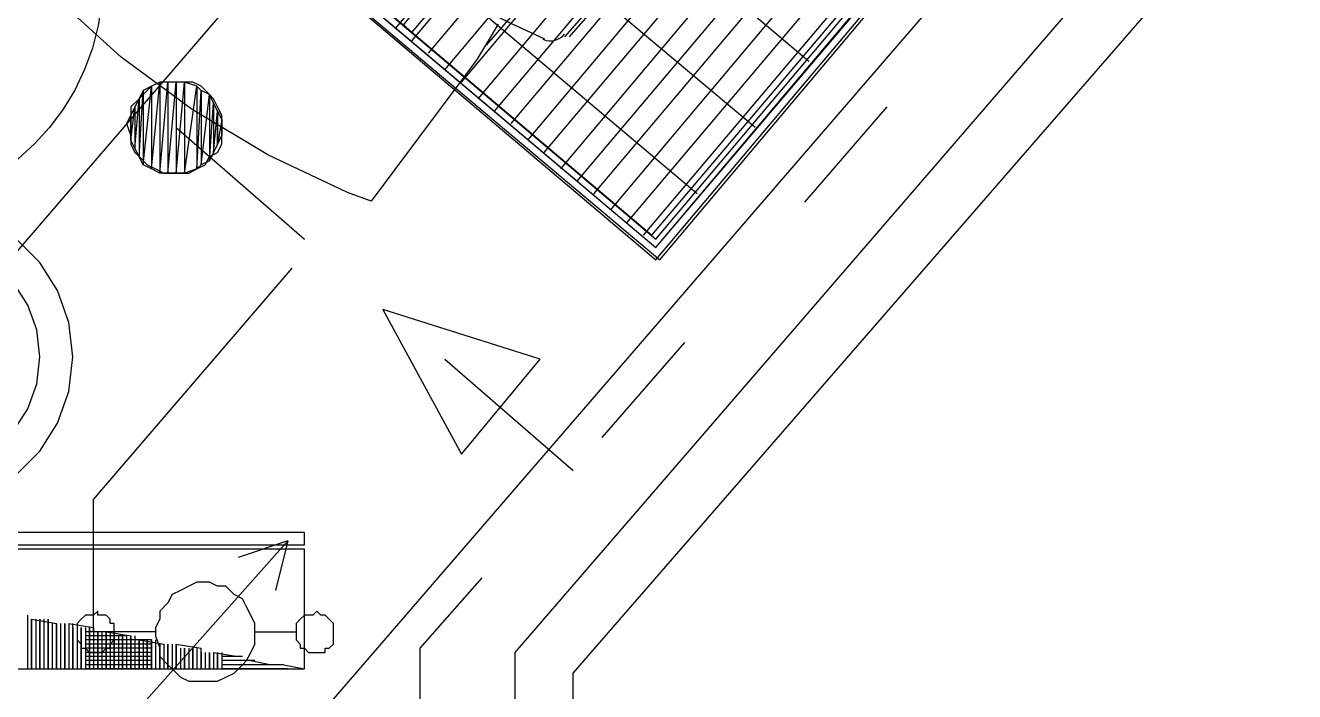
# Model space of a CAD drawing. Header units: metres. Extents: x 1 to 213, y 1 to 147.
# Drawn here: x 60.845 to 64.095, y 101.997 to 103.703 of the extents above; entities that cross this region are included whole.
import ezdxf

# ---------------------------------------------------------------- set-up
doc = ezdxf.new("R2010")
doc.units = ezdxf.units.M
doc.linetypes.add('DASHED', pattern=[1.524, 1.27, -0.254])
for name, color, linetype in [('00-BASE-ARQUITECTURA', 8, 'Continuous'), ('PJ-COPA-ADULTA', 8, 'DASHED'), ('PJ-PROTEGIDO', 30, 'DASHED')]:
    doc.layers.add(name, color=color, linetype=linetype)

msp = doc.modelspace()

# ---------------------------------------------------------------- linework, layer by layer
at = {"layer": '00-BASE-ARQUITECTURA'}
for points in [[(61.5914, 101.928), (65.0416, 105.9285), (65.0416, 107.8229), (69.8359, 107.8229), (81.8374, 107.8229), (89.7748, 107.8229), (92.8758, 103.9918)], [(61.7925, 103.6954), (63.7399, 106.0132)], [(61.8349, 103.6637), (63.7822, 105.9709)], [(61.8772, 103.6319), (63.8245, 105.9391)], [(61.9195, 103.5896), (63.8669, 105.9074)], [(61.9619, 103.5579), (63.9092, 105.865)], [(62.0042, 103.5155), (63.9515, 105.8333)], [(62.0465, 103.4838), (63.9939, 105.7909)], [(62.0889, 103.452), (64.0362, 105.7592)], [(62.1312, 103.4097), (64.0785, 105.7274)], [(62.1735, 103.378), (64.1209, 105.6851)], [(62.2159, 103.3356), (64.1632, 105.6534)], [(62.2582, 103.3039), (64.2055, 105.611)], [(62.3005, 103.2721), (64.2479, 105.5793)], [(62.3429, 103.2298), (64.2902, 105.5475)], [(62.3852, 103.198), (64.3325, 105.5052)], [(62.4275, 103.1663), (64.3749, 105.4734)], [(62.8509, 103.6108), (60.9564, 105.2089)], [(62.0994, 92.0644), (62.0994, 102.0974), (64.6818, 105.0924), (90.3887, 105.0924), (92.3889, 103.8119), (94.0505, 100.277)], [(62.7133, 103.4414), (60.8083, 105.0395)], [(62.2476, 92.0644), (62.2476, 102.0444), (64.7559, 104.9337), (90.3358, 104.9337), (92.2725, 103.706), (93.9129, 100.2135)], [(62.5651, 103.2721), (60.6707, 104.8702)], [(62.2264, 103.6743), (62.4487, 103.9283), (62.0042, 104.2987), (61.9407, 104.214), (61.8243, 104.3093), (61.7184, 104.3939), (61.7925, 104.4786), (61.348, 104.849), (61.1364, 104.595)], [(62.0254, 103.6531), (62.5122, 104.214)], [(62.0254, 103.6531), (62.5122, 104.214)], [(60.586, 102.8488), (61.6973, 104.1399)], [(61.5729, 104.0144), (61.6543, 103.9575), (61.7373, 103.9031), (61.8218, 103.8511), (61.9078, 103.8017), (61.9953, 103.7548), (62.0841, 103.7105), (62.1742, 103.6688)], [(61.6174, 103.9828), (61.6932, 103.9316), (61.7703, 103.8824), (61.8487, 103.8353), (61.9283, 103.7904), (62.0092, 103.7477), (62.0911, 103.7071), (62.1742, 103.6688)], [(62.4487, 103.9177), (62.237, 103.6743)], [(62.17, 103.6678), (62.1785, 103.665), (62.1872, 103.6637), (62.1958, 103.6641), (62.2042, 103.666), (62.2121, 103.6695), (62.2194, 103.6743), (62.2258, 103.6806)], [(62.17, 103.6678), (62.1785, 103.665), (62.1872, 103.6637), (62.1958, 103.6641), (62.2042, 103.666), (62.2121, 103.6695), (62.2194, 103.6743), (62.2258, 103.6806)], [(61.2316, 103.5579), (61.2104, 103.5579), (61.1893, 103.5579), (61.1681, 103.5473), (61.1469, 103.5261), (61.1364, 103.5155), (61.1152, 103.4944), (61.1152, 103.4732), (61.1046, 103.452), (61.1152, 103.4203), (61.1152, 103.3991), (61.1258, 103.378), (61.1364, 103.3674), (61.1575, 103.3462), (61.1787, 103.3356), (61.1999, 103.325), (61.221, 103.325), (61.2422, 103.325), (61.2634, 103.325), (61.2845, 103.3356), (61.3057, 103.3462), (61.3163, 103.3674), (61.3374, 103.378), (61.348, 103.3991), (61.348, 103.4203), (61.348, 103.452), (61.348, 103.4732), (61.3374, 103.4944), (61.3269, 103.5155), (61.3163, 103.5261), (61.2951, 103.5473), (61.2739, 103.5579), (61.2528, 103.5579), (61.2316, 103.5579)], [(61.1681, 103.5473), (61.1681, 103.3356), (61.1893, 103.5579), (61.1681, 103.5473)], [(61.1681, 103.3356), (61.1893, 103.5579), (61.1893, 103.325), (61.1681, 103.3356)], [(61.1893, 103.5579), (61.1893, 103.325), (61.2104, 103.5579), (61.1893, 103.5579)], [(61.1893, 103.325), (61.2104, 103.5579), (61.2104, 103.325), (61.1893, 103.325)], [(61.2104, 103.5579), (61.2104, 103.325), (61.2316, 103.5579), (61.2104, 103.5579)], [(61.2104, 103.325), (61.2316, 103.5579), (61.2316, 103.325), (61.2104, 103.325)], [(61.2316, 103.5579), (61.2316, 103.325), (61.2528, 103.5579), (61.2316, 103.5579)], [(61.2316, 103.325), (61.2528, 103.5579), (61.2528, 103.325), (61.2316, 103.325)], [(61.2528, 103.5579), (61.2528, 103.325), (61.2845, 103.5473), (61.2528, 103.5579)], [(61.1364, 103.5155), (61.1364, 103.3674), (61.1469, 103.5367), (61.1364, 103.5155)], [(61.1364, 103.3674), (61.1469, 103.5367), (61.1469, 103.3462), (61.1364, 103.3674)], [(61.1469, 103.5367), (61.1469, 103.3462), (61.1681, 103.5473), (61.1469, 103.5367)], [(61.1469, 103.3462), (61.1681, 103.5473), (61.1681, 103.3356), (61.1469, 103.3462)], [(61.2528, 103.325), (61.2845, 103.5473), (61.2845, 103.3356), (61.2528, 103.325)], [(61.2845, 103.5473), (61.2845, 103.3356), (61.2951, 103.5367), (61.2845, 103.5473)], [(61.2845, 103.3356), (61.2951, 103.5367), (61.2951, 103.3462), (61.2845, 103.3356)], [(61.2951, 103.5367), (61.2951, 103.3462), (61.3163, 103.5261), (61.2951, 103.5367)], [(61.2951, 103.3462), (61.3163, 103.5261), (61.3163, 103.3568), (61.2951, 103.3462)], [(61.3163, 103.5261), (61.3163, 103.3568), (61.3269, 103.5049), (61.3163, 103.5261)], [(61.1152, 103.4732), (61.1152, 103.4097), (61.1258, 103.4944), (61.1152, 103.4732)], [(61.1152, 103.4097), (61.1258, 103.4944), (61.1258, 103.3885), (61.1152, 103.4097)], [(61.1258, 103.4944), (61.1258, 103.3885), (61.1364, 103.5155), (61.1258, 103.4944)], [(61.1258, 103.3885), (61.1364, 103.5155), (61.1364, 103.3674), (61.1258, 103.3885)], [(61.3163, 103.3568), (61.3269, 103.5049), (61.3269, 103.378), (61.3163, 103.3568)], [(61.3269, 103.5049), (61.3269, 103.378), (61.3374, 103.4838), (61.3269, 103.5049)], [(62.8403, 103.2509), (63.0519, 103.4944)], [(61.1152, 103.452), (61.1152, 103.4309), (61.1152, 103.4732), (61.1152, 103.452)], [(61.1152, 103.4309), (61.1152, 103.4732), (61.1152, 103.4097), (61.1152, 103.4309)], [(61.3269, 103.378), (61.3374, 103.4838), (61.3374, 103.3991), (61.3269, 103.378)], [(61.3374, 103.3991), (61.3374, 103.4838), (61.348, 103.4626), (61.3374, 103.3991)], [(61.3374, 103.3991), (61.348, 103.4203), (61.348, 103.4626), (61.3374, 103.3991)], [(61.348, 103.4203), (61.348, 103.4626), (61.348, 103.4414), (61.348, 103.4203)], [(61.2316, 103.4414), (61.5597, 103.1557)], [(60.967, 102.8541), (60.9568, 102.9426), (60.9278, 103.024), (60.8822, 103.0957), (60.8223, 103.1555)], [(61.0199, 102.4889), (61.5279, 103.0816)], [(61.0199, 102.4889), (61.5279, 103.0816)], [(60.8824, 102.8541), (60.8744, 102.9232), (60.8517, 102.9867), (60.8161, 103.0427)], [(61.7608, 102.9758), (61.9619, 102.6054), (62.1629, 102.8488), (61.7608, 102.9758)], [(62.3217, 102.6477), (62.5334, 102.8911)], [(60.8161, 102.6654), (60.8517, 102.7214), (60.8744, 102.7849), (60.8824, 102.8541)], [(60.8223, 102.5526), (60.8822, 102.6125), (60.9278, 102.6842), (60.9568, 102.7655), (60.967, 102.8541)], [(61.9195, 102.8488), (62.2476, 102.563)], [(61.0199, 102.1503), (61.0199, 102.4889)], [(61.0199, 102.1503), (61.0199, 102.4889)], [(61.094, 101.9069), (61.5174, 102.3831), (61.4856, 102.2561)], [(61.094, 101.9069), (61.5174, 102.3831), (61.4856, 102.2561)], [(61.5174, 102.3831), (61.3904, 102.3408)], [(61.5174, 102.3831), (61.3904, 102.3408)], [(61.856, 102.1079), (62.0148, 102.2879)], [(61.4327, 102.1503), (61.4327, 102.1714), (61.4221, 102.1926), (61.4115, 102.2138), (61.4009, 102.2349), (61.3798, 102.2455), (61.3586, 102.2667), (61.3374, 102.2667), (61.3163, 102.2773), (61.2845, 102.2773), (61.2634, 102.2667), (61.2422, 102.2561), (61.221, 102.2455), (61.2104, 102.2244), (61.1893, 102.2032), (61.1893, 102.182), (61.1787, 102.1609), (61.1787, 102.1397), (61.1893, 102.1079), (61.1893, 102.0868), (61.2104, 102.0656), (61.221, 102.055), (61.2422, 102.0339), (61.2634, 102.0233), (61.2845, 102.0233), (61.3163, 102.0233), (61.3374, 102.0233), (61.3586, 102.0339), (61.3798, 102.0444), (61.4009, 102.0656), (61.4115, 102.0762), (61.4221, 102.0974), (61.4327, 102.1185), (61.4327, 102.1503)], [(61.4327, 102.1503), (61.4327, 102.1714), (61.4221, 102.1926), (61.4115, 102.2138), (61.4009, 102.2349), (61.3798, 102.2455), (61.3586, 102.2667), (61.3374, 102.2667), (61.3163, 102.2773), (61.2845, 102.2773), (61.2634, 102.2667), (61.2422, 102.2561), (61.221, 102.2455), (61.2104, 102.2244), (61.1893, 102.2032), (61.1893, 102.182), (61.1787, 102.1609), (61.1787, 102.1397), (61.1893, 102.1079), (61.1893, 102.0868), (61.2104, 102.0656), (61.221, 102.055), (61.2422, 102.0339), (61.2634, 102.0233), (61.2845, 102.0233), (61.3163, 102.0233), (61.3374, 102.0233), (61.3586, 102.0339), (61.3798, 102.0444), (61.4009, 102.0656), (61.4115, 102.0762), (61.4221, 102.0974), (61.4327, 102.1185), (61.4327, 102.1503)], [(60.8506, 102.1926), (60.8506, 102.182), (60.8506, 102.1714), (60.8506, 102.1609), (60.8506, 102.1503), (60.8506, 102.1397), (60.8506, 102.1291), (60.8506, 102.1185), (60.8506, 102.1079), (60.8506, 102.0974), (60.8506, 102.0868), (60.8506, 102.0762), (60.8506, 102.0656), (60.8506, 102.055)], [(60.8506, 102.1926), (60.8506, 102.182), (60.8506, 102.1714), (60.8506, 102.1609), (60.8506, 102.1503), (60.8506, 102.1397), (60.8506, 102.1291), (60.8506, 102.1185), (60.8506, 102.1079), (60.8506, 102.0974), (60.8506, 102.0868), (60.8506, 102.0762), (60.8506, 102.0656), (60.8506, 102.055)], [(61.0729, 102.1503), (61.0729, 102.1609), (61.0729, 102.1714), (61.0623, 102.1714), (61.0623, 102.182), (61.0517, 102.1926), (61.0411, 102.1926), (61.0305, 102.1926), (61.0305, 102.2032), (61.0199, 102.1926), (61.0094, 102.1926), (60.9988, 102.1926), (60.9882, 102.182), (60.9776, 102.1714), (60.9776, 102.1609), (60.9776, 102.1503), (60.9776, 102.1397), (60.9776, 102.1291), (60.9882, 102.1185), (60.9882, 102.1079), (60.9988, 102.1079), (61.0094, 102.0974), (61.0199, 102.0974), (61.0305, 102.0974), (61.0411, 102.0974), (61.0517, 102.1079), (61.0623, 102.1079), (61.0623, 102.1185), (61.0729, 102.1291), (61.0729, 102.1397), (61.0729, 102.1503)], [(61.0729, 102.1503), (61.0729, 102.1609), (61.0729, 102.1714), (61.0623, 102.1714), (61.0623, 102.182), (61.0517, 102.1926), (61.0411, 102.1926), (61.0305, 102.1926), (61.0305, 102.2032), (61.0199, 102.1926), (61.0094, 102.1926), (60.9988, 102.1926), (60.9882, 102.182), (60.9776, 102.1714), (60.9776, 102.1609), (60.9776, 102.1503), (60.9776, 102.1397), (60.9776, 102.1291), (60.9882, 102.1185), (60.9882, 102.1079), (60.9988, 102.1079), (61.0094, 102.0974), (61.0199, 102.0974), (61.0305, 102.0974), (61.0411, 102.0974), (61.0517, 102.1079), (61.0623, 102.1079), (61.0623, 102.1185), (61.0729, 102.1291), (61.0729, 102.1397), (61.0729, 102.1503)], [(61.6338, 102.1503), (61.6338, 102.1609), (61.6338, 102.1714), (61.6232, 102.182), (61.6126, 102.1926), (61.602, 102.1926), (61.5914, 102.2032), (61.5809, 102.1926), (61.5703, 102.1926), (61.5597, 102.1926), (61.5491, 102.182), (61.5385, 102.1714), (61.5385, 102.1609), (61.5385, 102.1503), (61.5385, 102.1397), (61.5385, 102.1291), (61.5491, 102.1185), (61.5491, 102.1079), (61.5597, 102.1079), (61.5703, 102.0974), (61.5809, 102.0974), (61.5914, 102.0974), (61.602, 102.0974), (61.6126, 102.0974), (61.6126, 102.1079), (61.6232, 102.1079), (61.6338, 102.1185), (61.6338, 102.1291), (61.6338, 102.1397), (61.6338, 102.1503)], [(61.6338, 102.1503), (61.6338, 102.1609), (61.6338, 102.1714), (61.6232, 102.182), (61.6126, 102.1926), (61.602, 102.1926), (61.5914, 102.2032), (61.5809, 102.1926), (61.5703, 102.1926), (61.5597, 102.1926), (61.5491, 102.182), (61.5385, 102.1714), (61.5385, 102.1609), (61.5385, 102.1503), (61.5385, 102.1397), (61.5385, 102.1291), (61.5491, 102.1185), (61.5491, 102.1079), (61.5597, 102.1079), (61.5703, 102.0974), (61.5809, 102.0974), (61.5914, 102.0974), (61.602, 102.0974), (61.6126, 102.0974), (61.6126, 102.1079), (61.6232, 102.1079), (61.6338, 102.1185), (61.6338, 102.1291), (61.6338, 102.1397), (61.6338, 102.1503)], [(60.8612, 102.055), (60.8612, 102.0656), (60.8612, 102.0762), (60.8612, 102.0868), (60.8612, 102.0974), (60.8612, 102.1079), (60.8612, 102.1185), (60.8612, 102.1291), (60.8612, 102.1397), (60.8612, 102.1503), (60.8612, 102.1609), (60.8612, 102.1714), (60.8612, 102.182), (60.8612, 102.1714), (60.8612, 102.1609), (60.8612, 102.1503), (60.8612, 102.1397), (60.8612, 102.1291), (60.8612, 102.1185), (60.8612, 102.1079), (60.8612, 102.0974), (60.8612, 102.0868), (60.8612, 102.0762), (60.8612, 102.0656), (60.8612, 102.055)], [(60.8612, 102.182), (60.9247, 102.1714)], [(60.8612, 102.055), (60.8612, 102.0656), (60.8612, 102.0762), (60.8612, 102.0868), (60.8612, 102.0974), (60.8612, 102.1079), (60.8612, 102.1185), (60.8612, 102.1291), (60.8612, 102.1397), (60.8612, 102.1503), (60.8612, 102.1609), (60.8612, 102.1714), (60.8612, 102.182), (60.8612, 102.1714), (60.8612, 102.1609), (60.8612, 102.1503), (60.8612, 102.1397), (60.8612, 102.1291), (60.8612, 102.1185), (60.8612, 102.1079), (60.8612, 102.0974), (60.8612, 102.0868), (60.8612, 102.0762), (60.8612, 102.0656), (60.8612, 102.055)], [(60.8612, 102.182), (60.9247, 102.1714)], [(60.8718, 102.182), (60.8718, 102.1714), (60.8718, 102.1609), (60.8718, 102.1503), (60.8718, 102.1397), (60.8718, 102.1291), (60.8718, 102.1185), (60.8718, 102.1079), (60.8718, 102.0974), (60.8718, 102.0868), (60.8718, 102.0762), (60.8718, 102.0656), (60.8718, 102.055)], [(60.8718, 102.182), (60.8718, 102.1714), (60.8718, 102.1609), (60.8718, 102.1503), (60.8718, 102.1397), (60.8718, 102.1291), (60.8718, 102.1185), (60.8718, 102.1079), (60.8718, 102.0974), (60.8718, 102.0868), (60.8718, 102.0762), (60.8718, 102.0656), (60.8718, 102.055)], [(60.8824, 102.055), (60.8824, 102.0656), (60.8824, 102.0762), (60.8824, 102.0868), (60.8824, 102.0974), (60.8824, 102.1079), (60.8824, 102.1185), (60.8824, 102.1291), (60.8824, 102.1397), (60.8824, 102.1503), (60.8824, 102.1609), (60.8824, 102.1714), (60.8824, 102.182), (60.8824, 102.1714), (60.8824, 102.1609), (60.8824, 102.1503), (60.8824, 102.1397), (60.8824, 102.1291), (60.8824, 102.1185), (60.8824, 102.1079), (60.8824, 102.0974), (60.8824, 102.0868), (60.8824, 102.0762), (60.8824, 102.0656), (60.8824, 102.055)], [(60.8824, 102.055), (60.8824, 102.0656), (60.8824, 102.0762), (60.8824, 102.0868), (60.8824, 102.0974), (60.8824, 102.1079), (60.8824, 102.1185), (60.8824, 102.1291), (60.8824, 102.1397), (60.8824, 102.1503), (60.8824, 102.1609), (60.8824, 102.1714), (60.8824, 102.182), (60.8824, 102.1714), (60.8824, 102.1609), (60.8824, 102.1503), (60.8824, 102.1397), (60.8824, 102.1291), (60.8824, 102.1185), (60.8824, 102.1079), (60.8824, 102.0974), (60.8824, 102.0868), (60.8824, 102.0762), (60.8824, 102.0656), (60.8824, 102.055)], [(60.8929, 102.182), (60.8929, 102.1714), (60.8929, 102.1609), (60.8929, 102.1503), (60.8929, 102.1397), (60.8929, 102.1291), (60.8929, 102.1185), (60.8929, 102.1079), (60.8929, 102.0974), (60.8929, 102.0868), (60.8929, 102.0762), (60.8929, 102.0656), (60.8929, 102.055)], [(60.8929, 102.182), (60.8929, 102.1714), (60.8929, 102.1609), (60.8929, 102.1503), (60.8929, 102.1397), (60.8929, 102.1291), (60.8929, 102.1185), (60.8929, 102.1079), (60.8929, 102.0974), (60.8929, 102.0868), (60.8929, 102.0762), (60.8929, 102.0656), (60.8929, 102.055)], [(60.9035, 102.055), (60.9035, 102.0656), (60.9035, 102.0762), (60.9035, 102.0868), (60.9035, 102.0974), (60.9035, 102.1079), (60.9035, 102.1185), (60.9035, 102.1291), (60.9035, 102.1397), (60.9035, 102.1503), (60.9035, 102.1609), (60.9035, 102.1714), (60.9035, 102.182), (60.9035, 102.1714), (60.9035, 102.1609), (60.9035, 102.1503), (60.9035, 102.1397), (60.9035, 102.1291), (60.9035, 102.1185), (60.9035, 102.1079), (60.9035, 102.0974), (60.9035, 102.0868), (60.9035, 102.0762), (60.9035, 102.0656), (60.9035, 102.055)], [(60.9035, 102.055), (60.9035, 102.0656), (60.9035, 102.0762), (60.9035, 102.0868), (60.9035, 102.0974), (60.9035, 102.1079), (60.9035, 102.1185), (60.9035, 102.1291), (60.9035, 102.1397), (60.9035, 102.1503), (60.9035, 102.1609), (60.9035, 102.1714), (60.9035, 102.182), (60.9035, 102.1714), (60.9035, 102.1609), (60.9035, 102.1503), (60.9035, 102.1397), (60.9035, 102.1291), (60.9035, 102.1185), (60.9035, 102.1079), (60.9035, 102.0974), (60.9035, 102.0868), (60.9035, 102.0762), (60.9035, 102.0656), (60.9035, 102.055)], [(60.9141, 102.1714), (60.9141, 102.1609), (60.9141, 102.1503), (60.9141, 102.1397), (60.9141, 102.1291), (60.9141, 102.1185), (60.9141, 102.1079), (60.9141, 102.0974), (60.9141, 102.0868), (60.9141, 102.0762), (60.9141, 102.0656), (60.9141, 102.055)], [(60.9141, 102.1714), (60.9141, 102.1609), (60.9141, 102.1503), (60.9141, 102.1397), (60.9141, 102.1291), (60.9141, 102.1185), (60.9141, 102.1079), (60.9141, 102.0974), (60.9141, 102.0868), (60.9141, 102.0762), (60.9141, 102.0656), (60.9141, 102.055)], [(60.9247, 102.055), (60.9247, 102.0656), (60.9247, 102.0762), (60.9247, 102.0868), (60.9247, 102.0974), (60.9247, 102.1079), (60.9247, 102.1185), (60.9247, 102.1291), (60.9247, 102.1397), (60.9247, 102.1503), (60.9247, 102.1609), (60.9247, 102.1714), (60.9247, 102.1609), (60.9247, 102.1503), (60.9247, 102.1397), (60.9247, 102.1291), (60.9247, 102.1185), (60.9247, 102.1079), (60.9247, 102.0974), (60.9247, 102.0868), (60.9247, 102.0762), (60.9247, 102.0656), (60.9247, 102.055)], [(60.9247, 102.055), (60.9247, 102.0656), (60.9247, 102.0762), (60.9247, 102.0868), (60.9247, 102.0974), (60.9247, 102.1079), (60.9247, 102.1185), (60.9247, 102.1291), (60.9247, 102.1397), (60.9247, 102.1503), (60.9247, 102.1609), (60.9247, 102.1714), (60.9247, 102.1609), (60.9247, 102.1503), (60.9247, 102.1397), (60.9247, 102.1291), (60.9247, 102.1185), (60.9247, 102.1079), (60.9247, 102.0974), (60.9247, 102.0868), (60.9247, 102.0762), (60.9247, 102.0656), (60.9247, 102.055)], [(60.9353, 102.1714), (60.9353, 102.1609), (60.9353, 102.1503), (60.9353, 102.1397), (60.9353, 102.1291), (60.9353, 102.1185), (60.9353, 102.1079), (60.9353, 102.0974), (60.9353, 102.0868), (60.9353, 102.0762), (60.9353, 102.0656), (60.9353, 102.055)], [(60.9353, 102.1714), (60.9353, 102.1609), (60.9353, 102.1503), (60.9353, 102.1397), (60.9353, 102.1291), (60.9353, 102.1185), (60.9353, 102.1079), (60.9353, 102.0974), (60.9353, 102.0868), (60.9353, 102.0762), (60.9353, 102.0656), (60.9353, 102.055)], [(60.9459, 102.055), (60.9459, 102.0656), (60.9459, 102.0762), (60.9459, 102.0868), (60.9459, 102.0974), (60.9459, 102.1079), (60.9459, 102.1185), (60.9459, 102.1291), (60.9459, 102.1397), (60.9459, 102.1503), (60.9459, 102.1609), (60.9459, 102.1714), (60.9459, 102.1609), (60.9459, 102.1503), (60.9459, 102.1397), (60.9459, 102.1291), (60.9459, 102.1185), (60.9459, 102.1079), (60.9459, 102.0974), (60.9459, 102.0868), (60.9459, 102.0762), (60.9459, 102.0656), (60.9459, 102.055)], [(60.9459, 102.055), (60.9459, 102.0656), (60.9459, 102.0762), (60.9459, 102.0868), (60.9459, 102.0974), (60.9459, 102.1079), (60.9459, 102.1185), (60.9459, 102.1291), (60.9459, 102.1397), (60.9459, 102.1503), (60.9459, 102.1609), (60.9459, 102.1714), (60.9459, 102.1609), (60.9459, 102.1503), (60.9459, 102.1397), (60.9459, 102.1291), (60.9459, 102.1185), (60.9459, 102.1079), (60.9459, 102.0974), (60.9459, 102.0868), (60.9459, 102.0762), (60.9459, 102.0656), (60.9459, 102.055)], [(60.9564, 102.1714), (60.9564, 102.1609), (60.9564, 102.1503), (60.9564, 102.1397), (60.9564, 102.1291), (60.9564, 102.1185), (60.9564, 102.1079), (60.9564, 102.0974), (60.9564, 102.0868), (60.9564, 102.0762), (60.9564, 102.0656), (60.9564, 102.055)], [(60.9564, 102.1714), (61.0199, 102.1609)], [(60.9564, 102.1714), (60.9564, 102.1609), (60.9564, 102.1503), (60.9564, 102.1397), (60.9564, 102.1291), (60.9564, 102.1185), (60.9564, 102.1079), (60.9564, 102.0974), (60.9564, 102.0868), (60.9564, 102.0762), (60.9564, 102.0656), (60.9564, 102.055)], [(60.9564, 102.1714), (61.0199, 102.1609)], [(60.967, 102.1609), (60.967, 102.1503), (60.967, 102.1397), (60.967, 102.1291), (60.967, 102.1185), (60.967, 102.1079), (60.967, 102.0974), (60.967, 102.0868), (60.967, 102.0762), (60.967, 102.0656), (60.967, 102.055), (60.967, 102.0656), (60.967, 102.0762), (60.967, 102.0868), (60.967, 102.0974), (60.967, 102.1079), (60.967, 102.1185), (60.967, 102.1291), (60.967, 102.1397), (60.967, 102.1503), (60.967, 102.1609), (60.967, 102.1714)], [(60.967, 102.1609), (60.967, 102.1503), (60.967, 102.1397), (60.967, 102.1291), (60.967, 102.1185), (60.967, 102.1079), (60.967, 102.0974), (60.967, 102.0868), (60.967, 102.0762), (60.967, 102.0656), (60.967, 102.055), (60.967, 102.0656), (60.967, 102.0762), (60.967, 102.0868), (60.967, 102.0974), (60.967, 102.1079), (60.967, 102.1185), (60.967, 102.1291), (60.967, 102.1397), (60.967, 102.1503), (60.967, 102.1609), (60.967, 102.1714)], [(60.9776, 102.1609), (60.9776, 102.1503), (60.9776, 102.1397), (60.9776, 102.1291), (60.9776, 102.1185), (60.9776, 102.1079), (60.9776, 102.0974), (60.9776, 102.0868), (60.9776, 102.0762), (60.9776, 102.0656), (60.9776, 102.055)], [(60.9776, 102.1609), (60.9776, 102.1503), (60.9776, 102.1397), (60.9776, 102.1291), (60.9776, 102.1185), (60.9776, 102.1079), (60.9776, 102.0974), (60.9776, 102.0868), (60.9776, 102.0762), (60.9776, 102.0656), (60.9776, 102.055)], [(60.9882, 102.055), (60.9882, 102.0656), (60.9882, 102.0762), (60.9882, 102.0868), (60.9882, 102.0974), (60.9882, 102.1079), (60.9882, 102.1185), (60.9882, 102.1291), (60.9882, 102.1397), (60.9882, 102.1503), (60.9882, 102.1609), (60.9882, 102.1503), (60.9882, 102.1397), (60.9882, 102.1291), (60.9882, 102.1185), (60.9882, 102.1079), (60.9882, 102.0974), (60.9882, 102.0868), (60.9882, 102.0762), (60.9882, 102.0656), (60.9882, 102.055)], [(60.9882, 102.055), (60.9882, 102.0656), (60.9882, 102.0762), (60.9882, 102.0868), (60.9882, 102.0974), (60.9882, 102.1079), (60.9882, 102.1185), (60.9882, 102.1291), (60.9882, 102.1397), (60.9882, 102.1503), (60.9882, 102.1609), (60.9882, 102.1503), (60.9882, 102.1397), (60.9882, 102.1291), (60.9882, 102.1185), (60.9882, 102.1079), (60.9882, 102.0974), (60.9882, 102.0868), (60.9882, 102.0762), (60.9882, 102.0656), (60.9882, 102.055)], [(60.9988, 102.1609), (60.9988, 102.1503), (60.9988, 102.1397), (60.9988, 102.1291), (60.9988, 102.1185), (60.9988, 102.1079), (60.9988, 102.0974), (60.9988, 102.0868), (60.9988, 102.0762), (60.9988, 102.0656), (60.9988, 102.055)], [(60.9988, 102.1609), (60.9988, 102.1503), (60.9988, 102.1397), (60.9988, 102.1291), (60.9988, 102.1185), (60.9988, 102.1079), (60.9988, 102.0974), (60.9988, 102.0868), (60.9988, 102.0762), (60.9988, 102.0656), (60.9988, 102.055)], [(61.0094, 102.055), (61.0094, 102.0656), (61.0094, 102.0762), (61.0094, 102.0868), (61.0094, 102.0974), (61.0094, 102.1079), (61.0094, 102.1185), (61.0094, 102.1291), (61.0094, 102.1397), (61.0094, 102.1503), (61.0094, 102.1609), (61.0094, 102.1503), (61.0094, 102.1397), (61.0094, 102.1291), (61.0094, 102.1185), (61.0094, 102.1079), (61.0094, 102.0974), (61.0094, 102.0868), (61.0094, 102.0762), (61.0094, 102.0656), (61.0094, 102.055)], [(61.0094, 102.055), (61.0094, 102.0656), (61.0094, 102.0762), (61.0094, 102.0868), (61.0094, 102.0974), (61.0094, 102.1079), (61.0094, 102.1185), (61.0094, 102.1291), (61.0094, 102.1397), (61.0094, 102.1503), (61.0094, 102.1609), (61.0094, 102.1503), (61.0094, 102.1397), (61.0094, 102.1291), (61.0094, 102.1185), (61.0094, 102.1079), (61.0094, 102.0974), (61.0094, 102.0868), (61.0094, 102.0762), (61.0094, 102.0656), (61.0094, 102.055)], [(61.0199, 102.1609), (61.0199, 102.1503), (61.0199, 102.1397), (61.0199, 102.1291), (61.0199, 102.1185), (61.0199, 102.1079), (61.0199, 102.0974), (61.0199, 102.0868), (61.0199, 102.0762), (61.0199, 102.0656), (61.0199, 102.055)], [(61.0199, 102.1609), (61.0199, 102.1503), (61.0199, 102.1397), (61.0199, 102.1291), (61.0199, 102.1185), (61.0199, 102.1079), (61.0199, 102.0974), (61.0199, 102.0868), (61.0199, 102.0762), (61.0199, 102.0656), (61.0199, 102.055)], [(61.0729, 102.1503), (61.0623, 102.1503), (61.0517, 102.1503), (61.0411, 102.1503), (61.0305, 102.1503), (61.0199, 102.1503), (61.0094, 102.1503), (60.9988, 102.1503)], [(61.0411, 102.1503), (61.0305, 102.1503), (61.0199, 102.1503), (61.0094, 102.1503), (60.9988, 102.1503)], [(61.0729, 102.1503), (61.0623, 102.1503), (61.0517, 102.1503), (61.0411, 102.1503), (61.0305, 102.1503), (61.0199, 102.1503), (61.0094, 102.1503), (60.9988, 102.1503)], [(61.0411, 102.1503), (61.0305, 102.1503), (61.0199, 102.1503), (61.0094, 102.1503), (60.9988, 102.1503)], [(61.1046, 102.1397), (61.094, 102.1397), (61.0835, 102.1397), (61.0729, 102.1397), (61.0623, 102.1397), (61.0517, 102.1397), (61.0411, 102.1397), (61.0305, 102.1397), (61.0199, 102.1397), (61.0094, 102.1397), (60.9988, 102.1397)], [(61.1046, 102.1397), (61.094, 102.1397), (61.0835, 102.1397), (61.0729, 102.1397), (61.0623, 102.1397), (61.0517, 102.1397), (61.0411, 102.1397), (61.0305, 102.1397), (61.0199, 102.1397), (61.0094, 102.1397), (60.9988, 102.1397)], [(61.1681, 102.1291), (61.1575, 102.1291), (61.1469, 102.1291), (61.1364, 102.1291), (61.1258, 102.1291), (61.1152, 102.1291), (61.1046, 102.1291), (61.094, 102.1291), (61.0835, 102.1291), (61.0729, 102.1291), (61.0623, 102.1291), (61.0517, 102.1291), (61.0411, 102.1291), (61.0305, 102.1291), (61.0199, 102.1291), (61.0094, 102.1291), (60.9988, 102.1291)], [(61.1469, 102.1291), (61.1364, 102.1291), (61.1258, 102.1291), (61.1152, 102.1291), (61.1046, 102.1291), (61.094, 102.1291), (61.0835, 102.1291), (61.0729, 102.1291), (61.0623, 102.1291), (61.0517, 102.1291), (61.0411, 102.1291), (61.0305, 102.1291), (61.0199, 102.1291), (61.0094, 102.1291), (60.9988, 102.1291)], [(61.1681, 102.1291), (61.1575, 102.1291), (61.1469, 102.1291), (61.1364, 102.1291), (61.1258, 102.1291), (61.1152, 102.1291), (61.1046, 102.1291), (61.094, 102.1291), (61.0835, 102.1291), (61.0729, 102.1291), (61.0623, 102.1291), (61.0517, 102.1291), (61.0411, 102.1291), (61.0305, 102.1291), (61.0199, 102.1291), (61.0094, 102.1291), (60.9988, 102.1291)], [(61.1469, 102.1291), (61.1364, 102.1291), (61.1258, 102.1291), (61.1152, 102.1291), (61.1046, 102.1291), (61.094, 102.1291), (61.0835, 102.1291), (61.0729, 102.1291), (61.0623, 102.1291), (61.0517, 102.1291), (61.0411, 102.1291), (61.0305, 102.1291), (61.0199, 102.1291), (61.0094, 102.1291), (60.9988, 102.1291)], [(61.0305, 102.055), (61.0305, 102.0656), (61.0305, 102.0762), (61.0305, 102.0868), (61.0305, 102.0974), (61.0305, 102.1079), (61.0305, 102.1185), (61.0305, 102.1291), (61.0305, 102.1397), (61.0305, 102.1503), (61.0305, 102.1397), (61.0305, 102.1291), (61.0305, 102.1185), (61.0305, 102.1079), (61.0305, 102.0974), (61.0305, 102.0868), (61.0305, 102.0762), (61.0305, 102.0656), (61.0305, 102.055)], [(61.0305, 102.055), (61.0305, 102.0656), (61.0305, 102.0762), (61.0305, 102.0868), (61.0305, 102.0974), (61.0305, 102.1079), (61.0305, 102.1185), (61.0305, 102.1291), (61.0305, 102.1397), (61.0305, 102.1503), (61.0305, 102.1397), (61.0305, 102.1291), (61.0305, 102.1185), (61.0305, 102.1079), (61.0305, 102.0974), (61.0305, 102.0868), (61.0305, 102.0762), (61.0305, 102.0656), (61.0305, 102.055)], [(61.0411, 102.1503), (61.0411, 102.1397), (61.0411, 102.1291), (61.0411, 102.1185), (61.0411, 102.1079), (61.0411, 102.0974), (61.0411, 102.0868), (61.0411, 102.0762), (61.0411, 102.0656), (61.0411, 102.055)], [(61.0411, 102.1503), (61.0411, 102.1397), (61.0411, 102.1291), (61.0411, 102.1185), (61.0411, 102.1079), (61.0411, 102.0974), (61.0411, 102.0868), (61.0411, 102.0762), (61.0411, 102.0656), (61.0411, 102.055)], [(61.0517, 102.055), (61.0517, 102.0656), (61.0517, 102.0762), (61.0517, 102.0868), (61.0517, 102.0974), (61.0517, 102.1079), (61.0517, 102.1185), (61.0517, 102.1291), (61.0517, 102.1397), (61.0517, 102.1503), (61.0517, 102.1397), (61.0517, 102.1291), (61.0517, 102.1185), (61.0517, 102.1079), (61.0517, 102.0974), (61.0517, 102.0868), (61.0517, 102.0762), (61.0517, 102.0656), (61.0517, 102.055)], [(61.0517, 102.1503), (61.1152, 102.1397)], [(61.0517, 102.055), (61.0517, 102.0656), (61.0517, 102.0762), (61.0517, 102.0868), (61.0517, 102.0974), (61.0517, 102.1079), (61.0517, 102.1185), (61.0517, 102.1291), (61.0517, 102.1397), (61.0517, 102.1503), (61.0517, 102.1397), (61.0517, 102.1291), (61.0517, 102.1185), (61.0517, 102.1079), (61.0517, 102.0974), (61.0517, 102.0868), (61.0517, 102.0762), (61.0517, 102.0656), (61.0517, 102.055)], [(61.0517, 102.1503), (61.1152, 102.1397)], [(61.0623, 102.1503), (61.0623, 102.1397), (61.0623, 102.1291), (61.0623, 102.1185), (61.0623, 102.1079), (61.0623, 102.0974), (61.0623, 102.0868), (61.0623, 102.0762), (61.0623, 102.0656), (61.0623, 102.055)], [(61.0623, 102.1503), (61.0623, 102.1397), (61.0623, 102.1291), (61.0623, 102.1185), (61.0623, 102.1079), (61.0623, 102.0974), (61.0623, 102.0868), (61.0623, 102.0762), (61.0623, 102.0656), (61.0623, 102.055)], [(61.0729, 102.055), (61.0729, 102.0656), (61.0729, 102.0762), (61.0729, 102.0868), (61.0729, 102.0974), (61.0729, 102.1079), (61.0729, 102.1185), (61.0729, 102.1291), (61.0729, 102.1397), (61.0729, 102.1503), (61.0729, 102.1397), (61.0729, 102.1291), (61.0729, 102.1185), (61.0729, 102.1079), (61.0729, 102.0974), (61.0729, 102.0868), (61.0729, 102.0762), (61.0729, 102.0656), (61.0729, 102.055)], [(61.1787, 102.1503), (61.0729, 102.1503)], [(61.1787, 102.1503), (61.0729, 102.1503)], [(61.0729, 102.055), (61.0729, 102.0656), (61.0729, 102.0762), (61.0729, 102.0868), (61.0729, 102.0974), (61.0729, 102.1079), (61.0729, 102.1185), (61.0729, 102.1291), (61.0729, 102.1397), (61.0729, 102.1503), (61.0729, 102.1397), (61.0729, 102.1291), (61.0729, 102.1185), (61.0729, 102.1079), (61.0729, 102.0974), (61.0729, 102.0868), (61.0729, 102.0762), (61.0729, 102.0656), (61.0729, 102.055)], [(61.0835, 102.1397), (61.0835, 102.1291), (61.0835, 102.1185), (61.0835, 102.1079), (61.0835, 102.0974), (61.0835, 102.0868), (61.0835, 102.0762), (61.0835, 102.0656), (61.0835, 102.055)], [(61.0835, 102.1397), (61.0835, 102.1291), (61.0835, 102.1185), (61.0835, 102.1079), (61.0835, 102.0974), (61.0835, 102.0868), (61.0835, 102.0762), (61.0835, 102.0656), (61.0835, 102.055)], [(61.094, 102.055), (61.094, 102.0656), (61.094, 102.0762), (61.094, 102.0868), (61.094, 102.0974), (61.094, 102.1079), (61.094, 102.1185), (61.094, 102.1291), (61.094, 102.1397), (61.094, 102.1291), (61.094, 102.1185), (61.094, 102.1079), (61.094, 102.0974), (61.094, 102.0868), (61.094, 102.0762), (61.094, 102.0656), (61.094, 102.055)], [(61.094, 102.055), (61.094, 102.0656), (61.094, 102.0762), (61.094, 102.0868), (61.094, 102.0974), (61.094, 102.1079), (61.094, 102.1185), (61.094, 102.1291), (61.094, 102.1397), (61.094, 102.1291), (61.094, 102.1185), (61.094, 102.1079), (61.094, 102.0974), (61.094, 102.0868), (61.094, 102.0762), (61.094, 102.0656), (61.094, 102.055)], [(61.1046, 102.1397), (61.1046, 102.1291), (61.1046, 102.1185), (61.1046, 102.1079), (61.1046, 102.0974), (61.1046, 102.0868), (61.1046, 102.0762), (61.1046, 102.0656), (61.1046, 102.055)], [(61.1046, 102.1397), (61.1046, 102.1291), (61.1046, 102.1185), (61.1046, 102.1079), (61.1046, 102.0974), (61.1046, 102.0868), (61.1046, 102.0762), (61.1046, 102.0656), (61.1046, 102.055)], [(61.1152, 102.055), (61.1152, 102.0656), (61.1152, 102.0762), (61.1152, 102.0868), (61.1152, 102.0974), (61.1152, 102.1079), (61.1152, 102.1185), (61.1152, 102.1291), (61.1152, 102.1397), (61.1152, 102.1291), (61.1152, 102.1185), (61.1152, 102.1079), (61.1152, 102.0974), (61.1152, 102.0868), (61.1152, 102.0762), (61.1152, 102.0656), (61.1152, 102.055)], [(61.1152, 102.055), (61.1152, 102.0656), (61.1152, 102.0762), (61.1152, 102.0868), (61.1152, 102.0974), (61.1152, 102.1079), (61.1152, 102.1185), (61.1152, 102.1291), (61.1152, 102.1397), (61.1152, 102.1291), (61.1152, 102.1185), (61.1152, 102.1079), (61.1152, 102.0974), (61.1152, 102.0868), (61.1152, 102.0762), (61.1152, 102.0656), (61.1152, 102.055)], [(61.1258, 102.1397), (61.1258, 102.1291), (61.1258, 102.1185), (61.1258, 102.1079), (61.1258, 102.0974), (61.1258, 102.0868), (61.1258, 102.0762), (61.1258, 102.0656), (61.1258, 102.055)], [(61.1258, 102.1397), (61.1258, 102.1291), (61.1258, 102.1185), (61.1258, 102.1079), (61.1258, 102.0974), (61.1258, 102.0868), (61.1258, 102.0762), (61.1258, 102.0656), (61.1258, 102.055)], [(61.1364, 102.055), (61.1364, 102.0656), (61.1364, 102.0762), (61.1364, 102.0868), (61.1364, 102.0974), (61.1364, 102.1079), (61.1364, 102.1185), (61.1364, 102.1291), (61.1364, 102.1185), (61.1364, 102.1079), (61.1364, 102.0974), (61.1364, 102.0868), (61.1364, 102.0762), (61.1364, 102.0656), (61.1364, 102.055)], [(61.1364, 102.1291), (61.1999, 102.1185)], [(61.1364, 102.055), (61.1364, 102.0656), (61.1364, 102.0762), (61.1364, 102.0868), (61.1364, 102.0974), (61.1364, 102.1079), (61.1364, 102.1185), (61.1364, 102.1291), (61.1364, 102.1185), (61.1364, 102.1079), (61.1364, 102.0974), (61.1364, 102.0868), (61.1364, 102.0762), (61.1364, 102.0656), (61.1364, 102.055)], [(61.1364, 102.1291), (61.1999, 102.1185)], [(61.1469, 102.1291), (61.1469, 102.1185), (61.1469, 102.1079), (61.1469, 102.0974), (61.1469, 102.0868), (61.1469, 102.0762), (61.1469, 102.0656), (61.1469, 102.055)], [(61.1469, 102.1291), (61.1469, 102.1185), (61.1469, 102.1079), (61.1469, 102.0974), (61.1469, 102.0868), (61.1469, 102.0762), (61.1469, 102.0656), (61.1469, 102.055)], [(61.1575, 102.055), (61.1575, 102.0656), (61.1575, 102.0762), (61.1575, 102.0868), (61.1575, 102.0974), (61.1575, 102.1079), (61.1575, 102.1185), (61.1575, 102.1291), (61.1575, 102.1185), (61.1575, 102.1079), (61.1575, 102.0974), (61.1575, 102.0868), (61.1575, 102.0762), (61.1575, 102.0656), (61.1575, 102.055)], [(61.1575, 102.055), (61.1575, 102.0656), (61.1575, 102.0762), (61.1575, 102.0868), (61.1575, 102.0974), (61.1575, 102.1079), (61.1575, 102.1185), (61.1575, 102.1291), (61.1575, 102.1185), (61.1575, 102.1079), (61.1575, 102.0974), (61.1575, 102.0868), (61.1575, 102.0762), (61.1575, 102.0656), (61.1575, 102.055)], [(61.1681, 102.055), (61.1681, 102.0656), (61.1681, 102.0762), (61.1681, 102.0868), (61.1681, 102.0974), (61.1681, 102.1079), (61.1681, 102.1185), (61.1681, 102.1291), (61.1681, 102.1185), (61.1681, 102.1079), (61.1681, 102.0974), (61.1681, 102.0868), (61.1681, 102.0762), (61.1681, 102.0656), (61.1681, 102.055)], [(61.1681, 102.055), (61.1681, 102.0656), (61.1681, 102.0762), (61.1681, 102.0868), (61.1681, 102.0974), (61.1681, 102.1079), (61.1681, 102.1185), (61.1681, 102.1291), (61.1681, 102.1185), (61.1681, 102.1079), (61.1681, 102.0974), (61.1681, 102.0868), (61.1681, 102.0762), (61.1681, 102.0656), (61.1681, 102.055)], [(61.1787, 102.1291), (61.1787, 102.1185), (61.1787, 102.1079), (61.1787, 102.0974), (61.1787, 102.0868), (61.1787, 102.0762), (61.1787, 102.0656), (61.1787, 102.055)], [(61.1787, 102.1291), (61.1787, 102.1185), (61.1787, 102.1079), (61.1787, 102.0974), (61.1787, 102.0868), (61.1787, 102.0762), (61.1787, 102.0656), (61.1787, 102.055)], [(61.4327, 102.1503), (61.5385, 102.1503)], [(61.4327, 102.1503), (61.5385, 102.1503)], [(61.1681, 102.1185), (61.1575, 102.1185), (61.1469, 102.1185), (61.1364, 102.1185), (61.1258, 102.1185), (61.1152, 102.1185), (61.1046, 102.1185), (61.094, 102.1185), (61.0835, 102.1185), (61.0729, 102.1185), (61.0623, 102.1185), (61.0517, 102.1185), (61.0411, 102.1185), (61.0305, 102.1185), (61.0199, 102.1185), (61.0094, 102.1185), (60.9988, 102.1185)], [(61.1681, 102.1185), (61.1575, 102.1185), (61.1469, 102.1185), (61.1364, 102.1185), (61.1258, 102.1185), (61.1152, 102.1185), (61.1046, 102.1185), (61.094, 102.1185), (61.0835, 102.1185), (61.0729, 102.1185), (61.0623, 102.1185), (61.0517, 102.1185), (61.0411, 102.1185), (61.0305, 102.1185), (61.0199, 102.1185), (61.0094, 102.1185), (60.9988, 102.1185)], [(61.1681, 102.1079), (61.1575, 102.1079), (61.1469, 102.1079), (61.1364, 102.1079), (61.1258, 102.1079), (61.1152, 102.1079), (61.1046, 102.1079), (61.094, 102.1079), (61.0835, 102.1079), (61.0729, 102.1079), (61.0623, 102.1079), (61.0517, 102.1079), (61.0411, 102.1079), (61.0305, 102.1079), (61.0199, 102.1079), (61.0094, 102.1079), (60.9988, 102.1079)], [(61.1681, 102.1079), (61.1575, 102.1079), (61.1469, 102.1079), (61.1364, 102.1079), (61.1258, 102.1079), (61.1152, 102.1079), (61.1046, 102.1079), (61.094, 102.1079), (61.0835, 102.1079), (61.0729, 102.1079), (61.0623, 102.1079), (61.0517, 102.1079), (61.0411, 102.1079), (61.0305, 102.1079), (61.0199, 102.1079), (61.0094, 102.1079), (60.9988, 102.1079)], [(61.1681, 102.1079), (61.1575, 102.1079), (61.1469, 102.1079), (61.1364, 102.1079), (61.1258, 102.1079), (61.1152, 102.1079), (61.1046, 102.1079), (61.094, 102.1079), (61.0835, 102.1079), (61.0729, 102.1079), (61.0623, 102.1079), (61.0517, 102.1079), (61.0411, 102.1079), (61.0305, 102.1079), (61.0199, 102.1079), (61.0094, 102.1079), (60.9988, 102.1079)], [(61.1681, 102.1079), (61.1575, 102.1079), (61.1469, 102.1079), (61.1364, 102.1079), (61.1258, 102.1079), (61.1152, 102.1079), (61.1046, 102.1079), (61.094, 102.1079), (61.0835, 102.1079), (61.0729, 102.1079), (61.0623, 102.1079), (61.0517, 102.1079), (61.0411, 102.1079), (61.0305, 102.1079), (61.0199, 102.1079), (61.0094, 102.1079), (60.9988, 102.1079)], [(61.1681, 102.0974), (61.1575, 102.0974), (61.1469, 102.0974), (61.1364, 102.0974), (61.1258, 102.0974), (61.1152, 102.0974), (61.1046, 102.0974), (61.094, 102.0974), (61.0835, 102.0974), (61.0729, 102.0974), (61.0623, 102.0974), (61.0517, 102.0974), (61.0411, 102.0974), (61.0305, 102.0974), (61.0199, 102.0974), (61.0094, 102.0974), (60.9988, 102.0974)], [(61.1681, 102.0974), (61.1575, 102.0974), (61.1469, 102.0974), (61.1364, 102.0974), (61.1258, 102.0974), (61.1152, 102.0974), (61.1046, 102.0974), (61.094, 102.0974), (61.0835, 102.0974), (61.0729, 102.0974), (61.0623, 102.0974), (61.0517, 102.0974), (61.0411, 102.0974), (61.0305, 102.0974), (61.0199, 102.0974), (61.0094, 102.0974), (60.9988, 102.0974)], [(61.1893, 102.055), (61.1893, 102.0656), (61.1893, 102.0762), (61.1893, 102.0868), (61.1893, 102.0974), (61.1893, 102.1079), (61.1893, 102.1185), (61.1893, 102.1079), (61.1893, 102.0974), (61.1893, 102.0868), (61.1893, 102.0762), (61.1893, 102.0656), (61.1893, 102.055)], [(61.1893, 102.055), (61.1893, 102.0656), (61.1893, 102.0762), (61.1893, 102.0868), (61.1893, 102.0974), (61.1893, 102.1079), (61.1893, 102.1185), (61.1893, 102.1079), (61.1893, 102.0974), (61.1893, 102.0868), (61.1893, 102.0762), (61.1893, 102.0656), (61.1893, 102.055)], [(61.1999, 102.1185), (61.1999, 102.1079), (61.1999, 102.0974), (61.1999, 102.0868), (61.1999, 102.0762), (61.1999, 102.0656), (61.1999, 102.055)], [(61.1999, 102.1185), (61.1999, 102.1079), (61.1999, 102.0974), (61.1999, 102.0868), (61.1999, 102.0762), (61.1999, 102.0656), (61.1999, 102.055)], [(61.2104, 102.055), (61.2104, 102.0656), (61.2104, 102.0762), (61.2104, 102.0868), (61.2104, 102.0974), (61.2104, 102.1079), (61.2104, 102.1185), (61.2104, 102.1079), (61.2104, 102.0974), (61.2104, 102.0868), (61.2104, 102.0762), (61.2104, 102.0656), (61.2104, 102.055)], [(61.2104, 102.055), (61.2104, 102.0656), (61.2104, 102.0762), (61.2104, 102.0868), (61.2104, 102.0974), (61.2104, 102.1079), (61.2104, 102.1185), (61.2104, 102.1079), (61.2104, 102.0974), (61.2104, 102.0868), (61.2104, 102.0762), (61.2104, 102.0656), (61.2104, 102.055)], [(61.221, 102.1185), (61.221, 102.1079), (61.221, 102.0974), (61.221, 102.0868), (61.221, 102.0762), (61.221, 102.0656), (61.221, 102.055)], [(61.221, 102.1185), (61.221, 102.1079), (61.221, 102.0974), (61.221, 102.0868), (61.221, 102.0762), (61.221, 102.0656), (61.221, 102.055)], [(61.2316, 102.055), (61.2316, 102.0656), (61.2316, 102.0762), (61.2316, 102.0868), (61.2316, 102.0974), (61.2316, 102.1079), (61.2316, 102.1185), (61.2316, 102.1079), (61.2316, 102.0974), (61.2316, 102.0868), (61.2316, 102.0762), (61.2316, 102.0656), (61.2316, 102.055)], [(61.2316, 102.1185), (61.2951, 102.1079)], [(61.2316, 102.055), (61.2316, 102.0656), (61.2316, 102.0762), (61.2316, 102.0868), (61.2316, 102.0974), (61.2316, 102.1079), (61.2316, 102.1185), (61.2316, 102.1079), (61.2316, 102.0974), (61.2316, 102.0868), (61.2316, 102.0762), (61.2316, 102.0656), (61.2316, 102.055)], [(61.2316, 102.1185), (61.2951, 102.1079)], [(61.2422, 102.1079), (61.2422, 102.0974), (61.2422, 102.0868), (61.2422, 102.0762), (61.2422, 102.0656), (61.2422, 102.055)], [(61.2422, 102.1079), (61.2422, 102.0974), (61.2422, 102.0868), (61.2422, 102.0762), (61.2422, 102.0656), (61.2422, 102.055)], [(61.2528, 102.055), (61.2528, 102.0656), (61.2528, 102.0762), (61.2528, 102.0868), (61.2528, 102.0974), (61.2528, 102.1079), (61.2528, 102.0974), (61.2528, 102.0868), (61.2528, 102.0762), (61.2528, 102.0656), (61.2528, 102.055)], [(61.2528, 102.055), (61.2528, 102.0656), (61.2528, 102.0762), (61.2528, 102.0868), (61.2528, 102.0974), (61.2528, 102.1079), (61.2528, 102.0974), (61.2528, 102.0868), (61.2528, 102.0762), (61.2528, 102.0656), (61.2528, 102.055)], [(61.2634, 102.1079), (61.2634, 102.0974), (61.2634, 102.0868), (61.2634, 102.0762), (61.2634, 102.0656), (61.2634, 102.055)], [(61.2634, 102.1079), (61.2634, 102.0974), (61.2634, 102.0868), (61.2634, 102.0762), (61.2634, 102.0656), (61.2634, 102.055)], [(61.2739, 102.055), (61.2739, 102.0656), (61.2739, 102.0762), (61.2739, 102.0868), (61.2739, 102.0974), (61.2739, 102.1079), (61.2739, 102.0974), (61.2739, 102.0868), (61.2739, 102.0762), (61.2739, 102.0656), (61.2739, 102.055)], [(61.2739, 102.055), (61.2739, 102.0656), (61.2739, 102.0762), (61.2739, 102.0868), (61.2739, 102.0974), (61.2739, 102.1079), (61.2739, 102.0974), (61.2739, 102.0868), (61.2739, 102.0762), (61.2739, 102.0656), (61.2739, 102.055)], [(61.2845, 102.1079), (61.2845, 102.0974), (61.2845, 102.0868), (61.2845, 102.0762), (61.2845, 102.0656), (61.2845, 102.055)], [(61.2845, 102.1079), (61.2845, 102.0974), (61.2845, 102.0868), (61.2845, 102.0762), (61.2845, 102.0656), (61.2845, 102.055)], [(61.2951, 102.0974), (61.2951, 102.0868), (61.2951, 102.0762), (61.2951, 102.0656), (61.2951, 102.055), (61.2951, 102.0656), (61.2951, 102.0762), (61.2951, 102.0868), (61.2951, 102.0974), (61.2951, 102.1079)], [(61.2951, 102.0974), (61.2951, 102.0868), (61.2951, 102.0762), (61.2951, 102.0656), (61.2951, 102.055), (61.2951, 102.0656), (61.2951, 102.0762), (61.2951, 102.0868), (61.2951, 102.0974), (61.2951, 102.1079)], [(61.3057, 102.0974), (61.3057, 102.0868), (61.3057, 102.0762), (61.3057, 102.0656), (61.3057, 102.055)], [(61.3057, 102.0974), (61.3057, 102.0868), (61.3057, 102.0762), (61.3057, 102.0656), (61.3057, 102.055)], [(61.3163, 102.055), (61.3163, 102.0656), (61.3163, 102.0762), (61.3163, 102.0868), (61.3163, 102.0974), (61.3163, 102.0868), (61.3163, 102.0762), (61.3163, 102.0656), (61.3163, 102.055)], [(61.3163, 102.055), (61.3163, 102.0656), (61.3163, 102.0762), (61.3163, 102.0868), (61.3163, 102.0974), (61.3163, 102.0868), (61.3163, 102.0762), (61.3163, 102.0656), (61.3163, 102.055)], [(61.3269, 102.0974), (61.3269, 102.0868), (61.3269, 102.0762), (61.3269, 102.0656), (61.3269, 102.055)], [(61.3269, 102.0974), (61.3904, 102.0868)], [(61.3269, 102.0974), (61.3269, 102.0868), (61.3269, 102.0762), (61.3269, 102.0656), (61.3269, 102.055)], [(61.3269, 102.0974), (61.3904, 102.0868)], [(61.3374, 102.055), (61.3374, 102.0656), (61.3374, 102.0762), (61.3374, 102.0868), (61.3374, 102.0974), (61.3374, 102.0868), (61.3374, 102.0762), (61.3374, 102.0656), (61.3374, 102.055)], [(61.3374, 102.055), (61.3374, 102.0656), (61.3374, 102.0762), (61.3374, 102.0868), (61.3374, 102.0974), (61.3374, 102.0868), (61.3374, 102.0762), (61.3374, 102.0656), (61.3374, 102.055)], [(61.348, 102.0974), (61.348, 102.0868), (61.348, 102.0762), (61.348, 102.0656), (61.348, 102.055)], [(61.348, 102.0974), (61.348, 102.0868), (61.348, 102.0762), (61.348, 102.0656), (61.348, 102.055)], [(61.856, 101.8539), (61.856, 102.1079)], [(61.1681, 102.0868), (61.1575, 102.0868), (61.1469, 102.0868), (61.1364, 102.0868), (61.1258, 102.0868), (61.1152, 102.0868), (61.1046, 102.0868), (61.094, 102.0868), (61.0835, 102.0868), (61.0729, 102.0868), (61.0623, 102.0868), (61.0517, 102.0868), (61.0411, 102.0868), (61.0305, 102.0868), (61.0199, 102.0868), (61.0094, 102.0868), (60.9988, 102.0868)], [(61.1681, 102.0868), (61.1575, 102.0868), (61.1469, 102.0868), (61.1364, 102.0868), (61.1258, 102.0868), (61.1152, 102.0868), (61.1046, 102.0868), (61.094, 102.0868), (61.0835, 102.0868), (61.0729, 102.0868), (61.0623, 102.0868), (61.0517, 102.0868), (61.0411, 102.0868), (61.0305, 102.0868), (61.0199, 102.0868), (61.0094, 102.0868), (60.9988, 102.0868)], [(61.1681, 102.0868), (61.1575, 102.0868), (61.1469, 102.0868), (61.1364, 102.0868), (61.1258, 102.0868), (61.1152, 102.0868), (61.1046, 102.0868), (61.094, 102.0868), (61.0835, 102.0868), (61.0729, 102.0868), (61.0623, 102.0868), (61.0517, 102.0868), (61.0411, 102.0868), (61.0305, 102.0868), (61.0199, 102.0868), (61.0094, 102.0868), (60.9988, 102.0868)], [(61.1681, 102.0868), (61.1575, 102.0868), (61.1469, 102.0868), (61.1364, 102.0868), (61.1258, 102.0868), (61.1152, 102.0868), (61.1046, 102.0868), (61.094, 102.0868), (61.0835, 102.0868), (61.0729, 102.0868), (61.0623, 102.0868), (61.0517, 102.0868), (61.0411, 102.0868), (61.0305, 102.0868), (61.0199, 102.0868), (61.0094, 102.0868), (60.9988, 102.0868)], [(61.1681, 102.0762), (61.1575, 102.0762), (61.1469, 102.0762), (61.1364, 102.0762), (61.1258, 102.0762), (61.1152, 102.0762), (61.1046, 102.0762), (61.094, 102.0762), (61.0835, 102.0762), (61.0729, 102.0762), (61.0623, 102.0762), (61.0517, 102.0762), (61.0411, 102.0762), (61.0305, 102.0762), (61.0199, 102.0762), (61.0094, 102.0762), (60.9988, 102.0762)], [(61.1681, 102.0762), (61.1575, 102.0762), (61.1469, 102.0762), (61.1364, 102.0762), (61.1258, 102.0762), (61.1152, 102.0762), (61.1046, 102.0762), (61.094, 102.0762), (61.0835, 102.0762), (61.0729, 102.0762), (61.0623, 102.0762), (61.0517, 102.0762), (61.0411, 102.0762), (61.0305, 102.0762), (61.0199, 102.0762), (61.0094, 102.0762), (60.9988, 102.0762)], [(61.1681, 102.0656), (61.1575, 102.0656), (61.1469, 102.0656), (61.1364, 102.0656), (61.1258, 102.0656), (61.1152, 102.0656), (61.1046, 102.0656), (61.094, 102.0656), (61.0835, 102.0656), (61.0729, 102.0656), (61.0623, 102.0656), (61.0517, 102.0656), (61.0411, 102.0656), (61.0305, 102.0656), (61.0199, 102.0656), (61.0094, 102.0656), (60.9988, 102.0656)], [(61.1681, 102.0656), (61.1575, 102.0656), (61.1469, 102.0656), (61.1364, 102.0656), (61.1258, 102.0656), (61.1152, 102.0656), (61.1046, 102.0656), (61.094, 102.0656), (61.0835, 102.0656), (61.0729, 102.0656), (61.0623, 102.0656), (61.0517, 102.0656), (61.0411, 102.0656), (61.0305, 102.0656), (61.0199, 102.0656), (61.0094, 102.0656), (60.9988, 102.0656)], [(61.1681, 102.0656), (61.1575, 102.0656), (61.1469, 102.0656), (61.1364, 102.0656), (61.1258, 102.0656), (61.1152, 102.0656), (61.1046, 102.0656), (61.094, 102.0656), (61.0835, 102.0656), (61.0729, 102.0656), (61.0623, 102.0656), (61.0517, 102.0656), (61.0411, 102.0656), (61.0305, 102.0656), (61.0199, 102.0656), (61.0094, 102.0656), (60.9988, 102.0656)], [(61.1681, 102.0656), (61.1575, 102.0656), (61.1469, 102.0656), (61.1364, 102.0656), (61.1258, 102.0656), (61.1152, 102.0656), (61.1046, 102.0656), (61.094, 102.0656), (61.0835, 102.0656), (61.0729, 102.0656), (61.0623, 102.0656), (61.0517, 102.0656), (61.0411, 102.0656), (61.0305, 102.0656), (61.0199, 102.0656), (61.0094, 102.0656), (60.9988, 102.0656)], [(61.4009, 102.0868), (61.3904, 102.0868), (61.3798, 102.0868), (61.3692, 102.0868), (61.3586, 102.0868), (61.348, 102.0868)], [(61.4009, 102.0868), (61.3904, 102.0868), (61.3798, 102.0868), (61.3692, 102.0868), (61.3586, 102.0868), (61.348, 102.0868)], [(61.4327, 102.0762), (61.4221, 102.0762), (61.4115, 102.0762), (61.4009, 102.0762), (61.3904, 102.0762), (61.3798, 102.0762), (61.3692, 102.0762), (61.3586, 102.0762), (61.348, 102.0762)], [(61.4327, 102.0762), (61.4221, 102.0762), (61.4115, 102.0762), (61.4009, 102.0762), (61.3904, 102.0762), (61.3798, 102.0762), (61.3692, 102.0762), (61.3586, 102.0762), (61.348, 102.0762)], [(61.5068, 102.0656), (61.4962, 102.0656), (61.4856, 102.0656), (61.475, 102.0656), (61.4644, 102.0656), (61.4539, 102.0656), (61.4433, 102.0656), (61.4327, 102.0656), (61.4221, 102.0656), (61.4115, 102.0656), (61.4009, 102.0656), (61.3904, 102.0656), (61.3798, 102.0656), (61.3692, 102.0656), (61.3586, 102.0656), (61.348, 102.0656)], [(61.4644, 102.0656), (61.4539, 102.0656), (61.4433, 102.0656), (61.4327, 102.0656), (61.4221, 102.0656), (61.4115, 102.0656), (61.4009, 102.0656), (61.3904, 102.0656), (61.3798, 102.0656), (61.3692, 102.0656), (61.3586, 102.0656), (61.348, 102.0656)], [(61.5068, 102.0656), (61.4962, 102.0656), (61.4856, 102.0656), (61.475, 102.0656), (61.4644, 102.0656), (61.4539, 102.0656), (61.4433, 102.0656), (61.4327, 102.0656), (61.4221, 102.0656), (61.4115, 102.0656), (61.4009, 102.0656), (61.3904, 102.0656), (61.3798, 102.0656), (61.3692, 102.0656), (61.3586, 102.0656), (61.348, 102.0656)], [(61.4644, 102.0656), (61.4539, 102.0656), (61.4433, 102.0656), (61.4327, 102.0656), (61.4221, 102.0656), (61.4115, 102.0656), (61.4009, 102.0656), (61.3904, 102.0656), (61.3798, 102.0656), (61.3692, 102.0656), (61.3586, 102.0656), (61.348, 102.0656)], [(61.4221, 102.0762), (61.475, 102.0656)], [(61.4221, 102.0762), (61.475, 102.0656)], [(61.5068, 102.0656), (61.5597, 102.055)], [(61.5068, 102.0656), (61.5597, 102.055)], [(61.1681, 102.055), (61.1575, 102.055), (61.1469, 102.055), (61.1364, 102.055), (61.1258, 102.055), (61.1152, 102.055), (61.1046, 102.055), (61.094, 102.055), (61.0835, 102.055), (61.0729, 102.055), (61.0623, 102.055), (61.0517, 102.055), (61.0411, 102.055), (61.0305, 102.055), (61.0199, 102.055), (61.0094, 102.055), (60.9988, 102.055)], [(61.1681, 102.055), (61.1575, 102.055), (61.1469, 102.055), (61.1364, 102.055), (61.1258, 102.055), (61.1152, 102.055), (61.1046, 102.055), (61.094, 102.055), (61.0835, 102.055), (61.0729, 102.055), (61.0623, 102.055), (61.0517, 102.055), (61.0411, 102.055), (61.0305, 102.055), (61.0199, 102.055), (61.0094, 102.055), (60.9988, 102.055)], [(61.5174, 102.055), (61.5068, 102.055), (61.4962, 102.055), (61.4856, 102.055), (61.475, 102.055), (61.4644, 102.055), (61.4539, 102.055), (61.4433, 102.055), (61.4327, 102.055), (61.4221, 102.055), (61.4115, 102.055), (61.4009, 102.055), (61.3904, 102.055), (61.3798, 102.055), (61.3692, 102.055), (61.3586, 102.055), (61.348, 102.055)], [(61.5174, 102.055), (61.5068, 102.055), (61.4962, 102.055), (61.4856, 102.055), (61.475, 102.055), (61.4644, 102.055), (61.4539, 102.055), (61.4433, 102.055), (61.4327, 102.055), (61.4221, 102.055), (61.4115, 102.055), (61.4009, 102.055), (61.3904, 102.055), (61.3798, 102.055), (61.3692, 102.055), (61.3586, 102.055), (61.348, 102.055)]]:
    msp.add_lwpolyline(points, dxfattribs=at)
for points in [[(62.5016, 107.0821), (60.5331, 104.7326), (62.4593, 103.1028), (64.4384, 105.4523)], [(62.5122, 107.0715), (60.5331, 104.7326), (62.4699, 103.1028), (64.4384, 105.4417)], [(62.5122, 107.0504), (60.5543, 104.7432), (62.4593, 103.1345), (64.4066, 105.4417)], [(62.5122, 107.0398), (60.5649, 104.7326), (62.4593, 103.1345), (64.4172, 105.4417)], [(62.5122, 107.0186), (60.586, 104.7432), (62.4487, 103.1663), (64.3749, 105.4417)], [(62.5228, 107.0186), (60.5966, 104.7326), (62.4593, 103.1557), (64.3854, 105.4417)], [(62.3534, 104.3516), (61.8137, 103.706), (61.8349, 103.6849), (62.3852, 104.3304)], [(59.9616, 102.3725), (61.5597, 102.3725), (61.5597, 102.4043), (59.9616, 102.4043)], [(61.5597, 102.055), (61.5597, 102.3619), (59.9616, 102.3619), (59.9616, 102.055)], [(61.5597, 102.055), (61.5597, 102.3619), (59.9616, 102.3619), (59.9616, 102.055)]]:
    msp.add_lwpolyline(points, close=True, dxfattribs=at)
at = {"layer": 'PJ-COPA-ADULTA'}
msp.add_circle((60.4441, 103.8238), 0.6, dxfattribs=at)
at = {"layer": 'PJ-PROTEGIDO'}
msp.add_lwpolyline([(62.0559, 103.7062), (62.0054, 103.6231), (61.9989, 103.6134), (61.9706, 103.5738), (61.7304, 103.2534), (61.6698, 103.2751), (61.6698, 103.2751), (61.4658, 103.3716), (61.2722, 103.4876), (61.0909, 103.6221), (60.9237, 103.7737)], dxfattribs=at)

doc.saveas('drawing.dxf')
